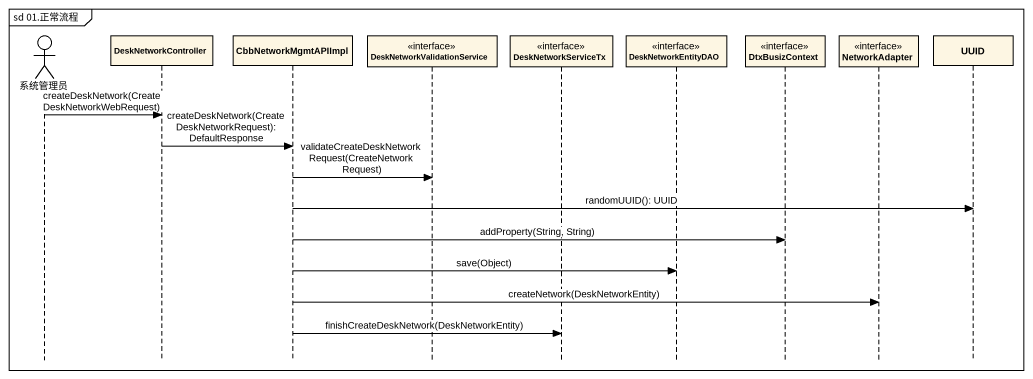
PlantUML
@startuml
mainframe sd 01.正常流程
hide footbox
actor 系统管理员
participant DeskNetworkController
participant CbbNetworkMgmtAPIImpl
participant DeskNetworkValidationService <<interface>>
participant DeskNetworkServiceTx <<interface>>
participant DeskNetworkEntityDAO <<interface>>
participant DtxBusizContext <<interface>>
participant NetworkAdapter <<interface>>
participant UUID

系统管理员 -> DeskNetworkController : createDeskNetwork(CreateDeskNetworkWebRequest)
DeskNetworkController -> CbbNetworkMgmtAPIImpl : createDeskNetwork(CreateDeskNetworkRequest): DefaultResponse
CbbNetworkMgmtAPIImpl -> DeskNetworkValidationService : validateCreateDeskNetworkRequest(CreateNetworkRequest)
CbbNetworkMgmtAPIImpl -> UUID : randomUUID(): UUID
CbbNetworkMgmtAPIImpl -> DtxBusizContext : addProperty(String, String)
CbbNetworkMgmtAPIImpl -> DeskNetworkEntityDAO : save(Object)
CbbNetworkMgmtAPIImpl -> NetworkAdapter : createNetwork(DeskNetworkEntity)
CbbNetworkMgmtAPIImpl -> DeskNetworkServiceTx : finishCreateDeskNetwork(DeskNetworkEntity)
@enduml
